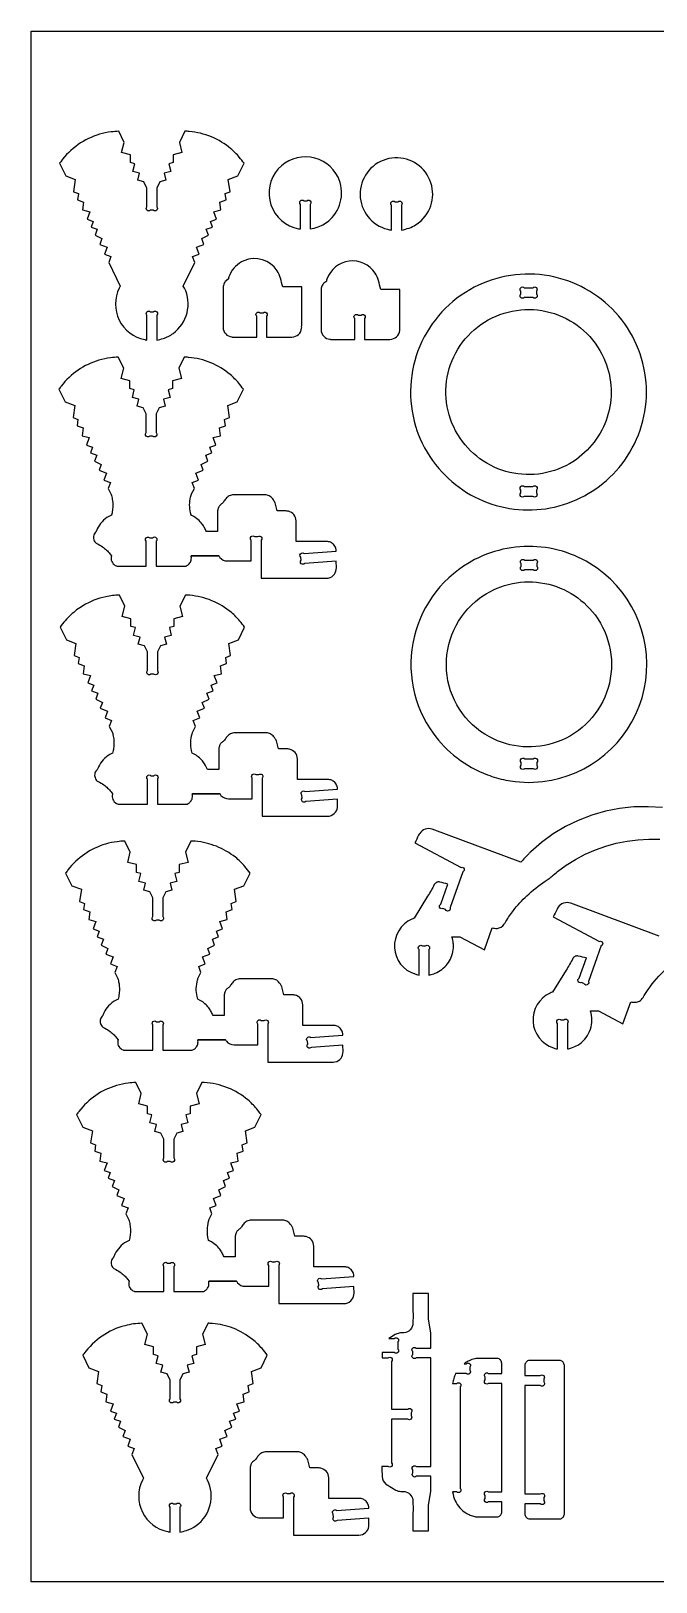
# Model space of a CAD drawing. Extents: x -1643 to 1837, y -1145 to 742.
# Drawn here: x -1643 to -883, y -1145 to 742 of the extents above; entities that cross this region are included whole.
import ezdxf

# ---------------------------------------------------------------- set-up
doc = ezdxf.new("R2010")
doc.units = 0
doc.header["$MEASUREMENT"] = 0
doc.layers.get('0').update_dxf_attribs({"linetype": 'CONTINUOUS'})
doc.layers.add('SECTIONCUTEDGES', color=18, linetype='CONTINUOUS')

msp = doc.modelspace()

# ---------------------------------------------------------------- linework, layer by layer
msp.add_lwpolyline([(1837.2, -1144.6), (-1643.2, -1144.6), (-1643.2, 741.9), (1837.2, 741.9)], close=True)
at = {"layer": 'SECTIONCUTEDGES'}
for points in [[(-1502.3, 366), (-1502.3, 396.1, -1), (-1498.1, 400.3), (-1494.6, 400.3, -1), (-1490.3, 396.1), (-1490.3, 366, 0.035031), (-1482.5, 367.9, 0.079578), (-1470.5, 374, 0.177317), (-1453.5, 399.1, 0.17737), (-1456.7, 429.3), (-1458, 431.7), (-1443.9, 460.2), (-1446.7, 467.6), (-1438.8, 470.5), (-1442, 479), (-1433, 482.4), (-1435.6, 489.5), (-1427.4, 493.5), (-1430.1, 500.7), (-1422.5, 503.5), (-1425, 510.4), (-1417.7, 513.1), (-1421.1, 522.1), (-1412.2, 524.4), (-1413.5, 533.9), (-1406.1, 536.6), (-1407.2, 544.3), (-1401.2, 546.5), (-1403.3, 561.3), (-1391.8, 565.6), (-1384.2, 581, 0.016698), (-1389.9, 588.4, 0.043492), (-1400.2, 598.8, 0.077496), (-1423.9, 613.2, 0.077508), (-1450.9, 619.7, 0.010997), (-1453.5, 619.9, -0.003666), (-1456.1, 620), (-1462.8, 606.5), (-1459.7, 594.1), (-1470.3, 591.4), (-1470.3, 581.8), (-1475.7, 580.4), (-1473.3, 571), (-1481.4, 569), (-1479.2, 560.3), (-1486.6, 558.4), (-1490.3, 550.9), (-1490.3, 528.1, -1), (-1494.6, 523.9), (-1498.1, 523.9, -1), (-1502.3, 528.1), (-1502.3, 550.9), (-1506.1, 558.4), (-1513.5, 560.3), (-1511.3, 569), (-1519.3, 571), (-1516.9, 580.4), (-1522.4, 581.8), (-1522.4, 591.4), (-1533, 594.1), (-1529.8, 606.5), (-1536.5, 620, 0.015709), (-1545.8, 619.2, 0.042831), (-1559.9, 616.3, 0.082017), (-1585.9, 603.7, 0.080336), (-1607.1, 583, 0.007539), (-1607.8, 582, -0.002513), (-1608.5, 581), (-1600.9, 565.6), (-1589.4, 561.3), (-1591.4, 546.5), (-1585.5, 544.3), (-1586.5, 536.6), (-1579.2, 533.9), (-1580.5, 524.4), (-1571.5, 522.1), (-1574.9, 513.1), (-1567.6, 510.4), (-1570.2, 503.5), (-1562.6, 500.7), (-1565.2, 493.5), (-1557, 489.5), (-1559.7, 482.4), (-1550.7, 479), (-1553.8, 470.5), (-1546, 467.6), (-1548.7, 460.2), (-1534.6, 431.7), (-1535.9, 429.3, 0.232949), (-1535.9, 390.3, 0.232949), (-1505, 366.5, 0.011595), (-1503.7, 366.2, -0.003865)], [(-1315.6, 501.1), (-1315.6, 531.1, -1), (-1311.4, 535.4), (-1307.9, 535.4, -1), (-1303.6, 531.1), (-1303.6, 501.1, 0.047597), (-1294.1, 503.6, 0.100184), (-1279.6, 512.5, 0.160083), (-1266.3, 536.7, 0.160346), (-1269.9, 564, 0.250499), (-1303.5, 588.5, 0.250445), (-1342.6, 574.1, 0.27053), (-1351.4, 530.5, 0.270621), (-1317.8, 501.4, 0.009062), (-1316.7, 501.2, -0.003021)], [(-1204.9, 499.8), (-1204.9, 529.9, -1), (-1200.6, 534.1), (-1197.1, 534.1, -1), (-1192.9, 529.9), (-1192.9, 499.8, 0.047597), (-1183.3, 502.3, 0.100184), (-1168.8, 511.2, 0.760738), (-1208.1, 586.7, 0.761228), (-1213.2, 501.8, 0.024169), (-1209.7, 500.8, 0.017962)], [(-1368.8, 369.7), (-1368.8, 395, -1), (-1364.6, 399.2), (-1361.1, 399.2, -1), (-1356.8, 395), (-1356.8, 369.7, -0.001261), (-1332.2, 369.6, 0.007568), (-1326, 369.7, 0.17911), (-1317.9, 372.9, 0.186027), (-1314.1, 380.4, 0.012625), (-1314.1, 380.8, 0.006307), (-1314.1, 381.6, 0.00914), (-1314, 391.4, -0.008036), (-1313.8, 430.6), (-1337.1, 430.6, 0.003437), (-1339.8, 441.1, 0.080686), (-1343.9, 450.3, 0.363611), (-1384.3, 462.5, 0.187458), (-1401.6, 445.5, 0.018465), (-1402.2, 443.9, 0.013194), (-1403, 441.6, 0.057236), (-1403.1, 440.9, -0.140672), (-1403.4, 440.2, -0.134911), (-1403.9, 439.8, 0.061956), (-1405.1, 439.1, 0.116179), (-1408.3, 435.1, 0.105792), (-1409.7, 429.7), (-1409.7, 381.6, 0.17911), (-1406.5, 373.6, 0.186027), (-1399, 369.8, 0.012625), (-1398.6, 369.7, 0.006307), (-1397.7, 369.7, 0.008514), (-1387.6, 369.6, -0.002207)], [(-1249.6, 366.8), (-1249.6, 392.1, -1), (-1245.4, 396.4), (-1241.9, 396.4, -1), (-1237.6, 392.1), (-1237.6, 366.8, -0.001261), (-1213, 366.8, 0.007568), (-1206.8, 366.8, 0.17911), (-1198.7, 370.1, 0.186027), (-1194.9, 377.6, 0.012625), (-1194.9, 378, 0.006307), (-1194.9, 378.8, 0.00914), (-1194.8, 388.6, -0.008036), (-1194.6, 427.7), (-1217.9, 427.7, 0.002778), (-1220.7, 438.3, 0.080686), (-1224.8, 447.4, 0.286261), (-1256.4, 462, 0.286452), (-1283.4, 440.1, 0.036637), (-1284, 437.9, -0.114416), (-1284.2, 437.4, -0.116624), (-1284.7, 436.9, 0.081245), (-1287.1, 435.2, 0.097719), (-1289.5, 431.5, 0.089338), (-1290.5, 426.8), (-1290.5, 378.8, 0.17911), (-1287.3, 370.7, 0.186027), (-1279.8, 366.9, 0.012625), (-1279.4, 366.9, 0.006307), (-1278.6, 366.8, 0.008514), (-1268.4, 366.8, -0.002207)], [(-1172.3, 251.6, 0.083187), (-1147.4, 209.8, 0.15872), (-1072.2, 163.4, 0.155063), (-985.4, 169.5, 0.155089), (-918.1, 224.5, 0.166511), (-895.3, 314.5, 0.16632), (-932.5, 399.6, 0.164857), (-1013.2, 444, 0.165101), (-1104.2, 430.2, 0.174897), (-1170.4, 358.6, 0.174968), (-1175.6, 261.3, 0.009023), (-1173.9, 256.1, 0.010489)], [(-1032.9, 417.7), (-1043.5, 417.7, -1), (-1047.7, 422), (-1047.7, 425.5, -1), (-1043.5, 429.7), (-1032.9, 429.7, -1), (-1028.6, 425.5), (-1028.6, 422, -1)], [(-1121.5, 246.7, -0.439479), (-1087.2, 390.5, -0.439058), (-946.7, 344.1, -0.174074), (-941.3, 276.6, -0.173675), (-980.1, 220.9, -0.202252), (-1056.2, 204, -0.201817)], [(-1448.6, 103.6), (-1414.9, 103.6, -0.159762), (-1414.6, 103.2, 0.066488), (-1413.6, 101.7, 0.224273), (-1404.3, 97.3, -0.000395), (-1375.5, 97.3), (-1375.5, 122.6, -1), (-1371.2, 126.9), (-1367.7, 126.9, -1), (-1363.5, 122.6), (-1363.5, 76.3), (-1283.9, 76.3, 0.17911), (-1275.8, 79.5, 0.186027), (-1272, 87, 0.031019), (-1271.9, 90.5, -0.005772), (-1272, 97.1), (-1310.4, 94.3, -1), (-1314.9, 98.2), (-1315.2, 101.8, -1), (-1311.2, 106.4), (-1272, 109.2, 0.052573), (-1272.5, 112.7, 0.128734), (-1275.4, 117.6, 0.098804), (-1279, 120, 0.090544), (-1283.7, 121), (-1320.8, 121, -0.002036), (-1320.7, 137.3, 0.007854), (-1320.8, 146.1, 0.165437), (-1323.6, 153.7, 0.175912), (-1330.2, 157.7, 0.045646), (-1334.4, 158.2, 0.003185), (-1343.8, 158.2), (-1346.2, 167.9, 0.035592), (-1346.6, 168.6, 0.008238), (-1348.5, 171.8, 0.105793), (-1352.4, 175.8, 0.114267), (-1357.3, 177.6, 0.016414), (-1357.8, 177.7, 0.008238), (-1358.8, 177.7), (-1396.8, 177.7, 0.110419), (-1402.1, 176.4, 0.110418), (-1406.4, 172.9, 0.022316), (-1409.3, 168.8, -0.059806), (-1410.1, 167.9, -0.058444), (-1410.9, 167.3, 0.099091), (-1413.9, 164.5, 0.081372), (-1415.6, 161.3, 0.073068), (-1416.4, 157.3, 0.009886), (-1416.4, 152.5, -0.001648), (-1416.4, 133), (-1430, 133, 0.019577), (-1432.3, 137.9, 0.043762), (-1435, 142.2, 0.056859), (-1440.3, 147.7, 0.05369), (-1447, 152.2, 0.039391), (-1448.3, 152.7, -0.141623), (-1448.6, 152.9), (-1449.4, 156, -0.054644), (-1450.3, 165.7, -0.056928), (-1449.2, 174.9, -0.006856), (-1448.6, 177.3, -0.024199), (-1448.3, 178), (-1444.6, 185.4), (-1447.4, 192.8), (-1439.5, 195.7), (-1442.7, 204.2), (-1433.7, 207.6), (-1436.3, 214.7), (-1428.1, 218.8), (-1430.8, 225.9), (-1423.2, 228.7), (-1425.8, 235.6), (-1418.5, 238.3), (-1421.8, 247.4), (-1412.9, 249.6), (-1414.2, 259.1), (-1406.8, 261.8), (-1407.9, 269.5), (-1402, 271.7), (-1404, 286.6), (-1392.5, 290.8), (-1384.9, 306.2, 0.016698), (-1390.6, 313.6, 0.043491), (-1401, 324, 0.077496), (-1424.6, 338.4, 0.077508), (-1451.6, 344.9, 0.010997), (-1454.2, 345.1, -0.003666), (-1456.8, 345.2), (-1463.5, 331.7), (-1460.4, 319.3), (-1471, 316.6), (-1471, 307), (-1476.4, 305.6), (-1474, 296.2), (-1482.1, 294.2), (-1479.9, 285.5), (-1487.3, 283.7), (-1491, 276.1), (-1491, 253.4, -1), (-1495.3, 249.1), (-1498.8, 249.1, -1), (-1503, 253.4), (-1503, 276.1), (-1506.8, 283.7), (-1514.2, 285.5), (-1512, 294.2), (-1520, 296.2), (-1517.7, 305.6), (-1523.1, 307), (-1523.1, 316.6), (-1533.7, 319.3), (-1530.5, 331.7), (-1537.2, 345.2, 0.015709), (-1546.5, 344.4, 0.042831), (-1560.6, 341.5, 0.078645), (-1586, 329.4, 0.078653), (-1606.4, 310.1, 0.010048), (-1607.8, 308.2, -0.003349), (-1609.2, 306.2), (-1601.6, 290.8), (-1590.1, 286.6), (-1592.1, 271.7), (-1586.2, 269.5), (-1587.2, 261.8), (-1579.9, 259.1), (-1581.2, 249.6), (-1572.3, 247.4), (-1575.6, 238.3), (-1568.3, 235.6), (-1570.9, 228.7), (-1563.3, 225.9), (-1565.9, 218.8), (-1557.8, 214.7), (-1560.4, 207.6), (-1551.4, 204.2), (-1554.5, 195.7), (-1546.7, 192.8), (-1549.4, 185.4), (-1545.7, 178, -0.036497), (-1545, 175.5, -0.035573), (-1543.9, 168.6, -0.036385), (-1543.9, 162.3, -0.0364), (-1544.7, 156), (-1545.5, 152.9), (-1548.6, 151.4, 0.075892), (-1556.8, 144.9, 0.075892), (-1562.7, 136.3, 0.038064), (-1563.6, 134.1, -0.074201), (-1564.1, 133, -0.053422), (-1564.6, 132.4, 0.096755), (-1566.4, 129.8, 0.145353), (-1567.1, 124.5, 0.145421), (-1564.8, 119.7, 0.10301), (-1563.2, 118.5, -0.049055), (-1556.1, 114.4, -0.034046), (-1551.4, 110.5, -0.034058), (-1547.3, 106.1), (-1545.5, 103.6, -0.13896), (-1545.5, 103.2, 0.06537), (-1545.9, 101.6, 0.165435), (-1544.3, 95.3, 0.165462), (-1539.3, 91.2, 0.012695), (-1538.5, 90.9, 0.03751), (-1538.3, 90.9), (-1503, 90.9), (-1503, 121.3, -1), (-1498.8, 125.6), (-1495.3, 125.6, -1), (-1491, 121.3), (-1491, 90.9), (-1455.8, 90.9, 0.089286), (-1453.7, 91.6, 0.087241), (-1450.7, 94, 0.127053), (-1448.5, 98.3, 0.114164), (-1448.6, 103.6), (-1414.9, 103.6)], [(-1043.5, 187.9), (-1032.9, 187.9, -1), (-1028.6, 183.6), (-1028.6, 180.1, -1), (-1032.9, 175.9), (-1043.5, 175.9, -1), (-1047.7, 180.1), (-1047.7, 183.6, -1)], [(-1154.2, -112.3, 0.073328), (-1125.2, -142.2, 0.072163), (-1088.2, -162.8, 0.043335), (-1065.7, -169.3, 0.077023), (-1021.1, -171, 0.300807), (-900.2, -69.1, 0.30038), (-946.6, 82.2, 0.14707), (-1022.7, 114.2, 0.147132), (-1103.8, 98.9, 0.217851), (-1177.4, 4.7, 0.218138)], [(-1032.4, 86.4), (-1043.1, 86.4, -1), (-1047.3, 90.7), (-1047.3, 94.2, -1), (-1043.1, 98.4), (-1032.4, 98.4, -1), (-1028.2, 94.2), (-1028.2, 90.7, -1)], [(-1085.7, -116.8, -0.255596), (-1137.9, -35.8, -0.255597), (-1097.9, 51.9, -0.199106), (-1023.5, 70.9, -0.198719), (-957.4, 31.6, -0.237123), (-941.5, -57.1, -0.236962), (-1003.3, -122.8, -0.106383), (-1045.2, -128.7, -0.106542)], [(-1447.2, -185.8), (-1413.5, -185.9, -0.159762), (-1413.2, -186.2, 0.066488), (-1412.2, -187.8, 0.224273), (-1402.9, -192.1, -0.000395), (-1374.1, -192.1), (-1374.1, -166.8, -1), (-1369.8, -162.6), (-1366.3, -162.6, -1), (-1362.1, -166.8), (-1362.1, -213.2), (-1282.5, -213.2, 0.17911), (-1274.4, -209.9, 0.186027), (-1270.6, -202.4, 0.031019), (-1270.5, -198.9, -0.005772), (-1270.5, -192.4), (-1308.9, -195.2, -1), (-1313.5, -191.2), (-1313.7, -187.6, -1), (-1309.8, -183.1), (-1270.5, -180.2, 0.052573), (-1271.1, -176.8, 0.128734), (-1273.9, -171.9, 0.098804), (-1277.6, -169.5, 0.090544), (-1282.3, -168.4), (-1319.3, -168.4, -0.002036), (-1319.3, -152.2, 0.007854), (-1319.3, -143.4, 0.165437), (-1322.1, -135.7, 0.175912), (-1328.8, -131.7, 0.045646), (-1333, -131.3, 0.003185), (-1342.4, -131.2), (-1344.8, -121.6, 0.035592), (-1345.2, -120.8, 0.008238), (-1347.1, -117.6, 0.105793), (-1351, -113.6, 0.114267), (-1355.8, -111.8, 0.016414), (-1356.4, -111.8, 0.008238), (-1357.4, -111.7), (-1395.3, -111.7, 0.110419), (-1400.7, -113.1, 0.110418), (-1405, -116.6, 0.022316), (-1407.8, -120.6, -0.059806), (-1408.6, -121.6, -0.058444), (-1409.4, -122.2, 0.099091), (-1412.5, -124.9, 0.081372), (-1414.2, -128.1, 0.073068), (-1414.9, -132.1, 0.009886), (-1415, -137, -0.001648), (-1414.9, -156.4), (-1428.6, -156.4, 0.068897), (-1433.8, -147.1, 0.102144), (-1444, -138.1), (-1447.2, -136.5), (-1448, -133.4, -0.059229), (-1448.9, -123.4, -0.056927), (-1447.4, -113, -0.006856), (-1447, -111.9, -0.021913), (-1446.9, -111.5), (-1443.2, -104), (-1446, -96.6), (-1438.1, -93.7), (-1441.3, -85.2), (-1432.3, -81.9), (-1434.9, -74.7), (-1426.7, -70.7), (-1429.4, -63.5), (-1421.8, -60.7), (-1424.3, -53.8), (-1417, -51.1), (-1420.4, -42.1), (-1411.5, -39.8), (-1412.8, -30.4), (-1405.4, -27.6), (-1406.5, -20), (-1400.5, -17.8), (-1402.6, -2.9), (-1391.1, 1.4), (-1383.5, 16.8, 0.016698), (-1389.2, 24.1, 0.043491), (-1399.5, 34.5, 0.077496), (-1423.2, 49, 0.077508), (-1450.2, 55.5, 0.010997), (-1452.8, 55.6, -0.003666), (-1455.4, 55.8), (-1462.1, 42.2), (-1459, 29.8), (-1469.6, 27.1), (-1469.6, 17.6), (-1475, 16.2), (-1472.6, 6.8), (-1480.7, 4.7), (-1478.5, -3.9), (-1485.9, -5.8), (-1489.6, -13.4), (-1489.6, -36.1, -1), (-1493.9, -40.3), (-1497.4, -40.3, -1), (-1501.6, -36.1), (-1501.6, -13.4), (-1505.4, -5.8), (-1512.8, -3.9), (-1510.6, 4.7), (-1518.6, 6.8), (-1516.2, 16.2), (-1521.7, 17.6), (-1521.7, 27.1), (-1532.3, 29.8), (-1529.1, 42.2), (-1535.8, 55.8, 0.041478), (-1552.4, 53.7, 0.08461), (-1580, 42.9, 0.053235), (-1594.8, 31.7, 0.050197), (-1607.8, 16.8), (-1600.2, 1.4), (-1588.7, -2.9), (-1590.7, -17.8), (-1584.8, -20), (-1585.8, -27.6), (-1578.5, -30.4), (-1579.8, -39.8), (-1570.8, -42.1), (-1574.2, -51.1), (-1566.9, -53.8), (-1569.5, -60.7), (-1561.9, -63.5), (-1564.5, -70.7), (-1556.3, -74.7), (-1559, -81.9), (-1550, -85.2), (-1553.1, -93.7), (-1545.3, -96.6), (-1548, -104), (-1544.3, -111.5, -0.036497), (-1543.6, -113.9, -0.035573), (-1542.5, -120.8, -0.036385), (-1542.4, -127.1, -0.0364), (-1543.3, -133.4), (-1544, -136.5), (-1547.2, -138.1, 0.075892), (-1555.4, -144.6, 0.075892), (-1561.3, -153.2, 0.038064), (-1562.1, -155.3, -0.074201), (-1562.7, -156.4, -0.053422), (-1563.2, -157, 0.096755), (-1565, -159.6, 0.145353), (-1565.7, -164.9, 0.145421), (-1563.4, -169.8, 0.10301), (-1561.7, -171, -0.049055), (-1554.7, -175, -0.034046), (-1550, -178.9, -0.034058), (-1545.9, -183.4), (-1544, -185.8, -0.13896), (-1544.1, -186.2, 0.06537), (-1544.4, -187.9, 0.165435), (-1542.9, -194.2, 0.165462), (-1537.8, -198.3, 0.012695), (-1537.1, -198.5, 0.03751), (-1536.9, -198.6), (-1501.6, -198.6), (-1501.6, -168.1, -1), (-1497.4, -163.9), (-1493.9, -163.9, -1), (-1489.6, -168.1), (-1489.6, -198.6), (-1454.4, -198.6, 0.089286), (-1452.3, -197.9, 0.087241), (-1449.2, -195.4, 0.127053), (-1447.1, -191.1, 0.114164), (-1447.2, -185.8), (-1413.5, -185.9)], [(-1043.1, -143.4), (-1032.4, -143.4, -1), (-1028.2, -147.7), (-1028.2, -151.2, -1), (-1032.4, -155.4), (-1043.1, -155.4, -1), (-1047.3, -151.2), (-1047.3, -147.7, -1)], [(-1440.5, -485), (-1406.9, -485, -0.159762), (-1406.5, -485.4, 0.066488), (-1405.6, -487, 0.224273), (-1396.3, -491.3, -0.000395), (-1367.4, -491.3), (-1367.4, -466, -1), (-1363.2, -461.8), (-1359.7, -461.8, -1), (-1355.4, -466), (-1355.4, -512.4), (-1275.8, -512.4, 0.17911), (-1267.7, -509.1, 0.186027), (-1263.9, -501.6, 0.031019), (-1263.8, -498.1, -0.005772), (-1263.9, -491.5), (-1302.3, -494.4, -1), (-1306.8, -490.4), (-1307.1, -486.8, -1), (-1303.2, -482.3), (-1263.9, -479.4, 0.052573), (-1264.5, -476, 0.128734), (-1267.3, -471.1, 0.098804), (-1270.9, -468.6, 0.090544), (-1275.6, -467.6), (-1312.7, -467.6, -0.002036), (-1312.6, -451.4, 0.007854), (-1312.7, -442.6, 0.165437), (-1315.5, -434.9, 0.175912), (-1322.1, -430.9, 0.045646), (-1326.3, -430.5, 0.003185), (-1335.7, -430.4), (-1338.1, -420.8, 0.035592), (-1338.5, -420, 0.008238), (-1340.5, -416.8, 0.105793), (-1344.4, -412.8, 0.114267), (-1349.2, -411, 0.016414), (-1349.7, -410.9, 0.008238), (-1350.8, -410.9), (-1388.7, -410.9, 0.110419), (-1394.1, -412.3, 0.110418), (-1398.3, -415.8, 0.022316), (-1401.2, -419.8, -0.059806), (-1402, -420.8, -0.058444), (-1402.8, -421.4, 0.099091), (-1405.9, -424.1, 0.081372), (-1407.6, -427.3, 0.073068), (-1408.3, -431.3, 0.009886), (-1408.4, -436.2, -0.001648), (-1408.3, -455.6), (-1421.9, -455.6, 0.019577), (-1424.2, -450.8, 0.043762), (-1426.9, -446.4, 0.050471), (-1431.7, -441.3, 0.05052), (-1437.4, -437.3), (-1440.5, -435.7), (-1441.3, -432.6, -0.059229), (-1442.2, -422.6, -0.056927), (-1440.7, -412.2, -0.006856), (-1440.4, -411, -0.021913), (-1440.3, -410.7), (-1436.6, -403.2), (-1439.3, -395.8), (-1431.5, -392.9), (-1434.6, -384.4), (-1425.6, -381.1), (-1428.3, -373.9), (-1420.1, -369.9), (-1422.7, -362.7), (-1415.1, -359.9), (-1417.7, -353), (-1410.4, -350.3), (-1413.7, -341.3), (-1404.8, -339), (-1406.1, -329.6), (-1398.8, -326.8), (-1399.8, -319.2), (-1393.9, -316.9), (-1395.9, -302.1), (-1384.4, -297.8), (-1376.8, -282.4, 0.019036), (-1383.1, -274.4, 0.047844), (-1394.7, -263.1, 0.074136), (-1417.7, -249.8, 0.074149), (-1443.5, -243.7, 0.010997), (-1446.1, -243.6, -0.003666), (-1448.8, -243.4), (-1455.5, -256.9), (-1452.3, -269.4), (-1462.9, -272), (-1462.9, -281.6), (-1468.4, -283), (-1466, -292.4), (-1474, -294.5), (-1471.8, -303.1), (-1479.2, -305), (-1483, -312.5), (-1483, -335.3, -1), (-1487.2, -339.5), (-1490.7, -339.5, -1), (-1495, -335.3), (-1495, -312.5), (-1498.7, -305), (-1506.1, -303.1), (-1503.9, -294.5), (-1512, -292.4), (-1509.6, -283), (-1515, -281.6), (-1515, -272), (-1525.6, -269.4), (-1522.5, -256.9), (-1529.2, -243.4, 0.015709), (-1538.4, -244.2, 0.042831), (-1552.5, -247.1, 0.078645), (-1577.9, -259.2, 0.078653), (-1598.3, -278.5, 0.010048), (-1599.7, -280.5, -0.003349), (-1601.1, -282.4), (-1593.5, -297.8), (-1582, -302.1), (-1584.1, -316.9), (-1578.1, -319.2), (-1579.2, -326.8), (-1571.8, -329.6), (-1573.1, -339), (-1564.2, -341.3), (-1567.5, -350.3), (-1560.2, -353), (-1562.8, -359.9), (-1555.2, -362.7), (-1557.9, -369.9), (-1549.7, -373.9), (-1552.3, -381.1), (-1543.3, -384.4), (-1546.5, -392.9), (-1538.6, -395.8), (-1541.4, -403.2), (-1537.7, -410.7, -0.040165), (-1536.9, -413.3, -0.020539), (-1536, -418.4, -0.043212), (-1535.7, -425.4, -0.04095), (-1536.6, -432.6), (-1537.4, -435.7), (-1540.6, -437.3, 0.075892), (-1548.9, -443.9, 0.079074), (-1554.6, -452.4, 0.032838), (-1555.5, -454.5, -0.072134), (-1556, -455.6, -0.053422), (-1556.5, -456.2, 0.096755), (-1558.3, -458.8, 0.145353), (-1559, -464.1, 0.145421), (-1556.7, -469, 0.10301), (-1555.1, -470.2, -0.049055), (-1548.1, -474.2, -0.034046), (-1543.4, -478.1, -0.034058), (-1539.2, -482.6), (-1537.4, -485, -0.13896), (-1537.4, -485.4, 0.06537), (-1537.8, -487, 0.165435), (-1536.3, -493.4, 0.165462), (-1531.2, -497.5, 0.012695), (-1530.5, -497.7, 0.03751), (-1530.2, -497.8), (-1495, -497.8), (-1495, -467.3, -1), (-1490.7, -463.1), (-1487.2, -463.1, -1), (-1483, -467.3), (-1483, -497.8), (-1447.7, -497.8, 0.089286), (-1445.6, -497, 0.087241), (-1442.6, -494.6, 0.127053), (-1440.4, -490.3, 0.114164), (-1440.5, -485), (-1406.9, -485)], [(-1427.1, -778.7), (-1393.5, -778.7, -0.159762), (-1393.1, -779, 0.066488), (-1392.2, -780.6, 0.224273), (-1382.9, -785, -0.000395), (-1354, -784.9), (-1354, -759.6, -1), (-1349.8, -755.4), (-1346.3, -755.4, -1), (-1342, -759.6), (-1342, -806), (-1262.4, -806, 0.17911), (-1254.4, -802.8, 0.186027), (-1250.6, -795.3, 0.031019), (-1250.4, -791.7, -0.005772), (-1250.5, -785.2), (-1288.9, -788, -1), (-1293.4, -784.1), (-1293.7, -780.5, -1), (-1289.8, -775.9), (-1250.5, -773, 0.052573), (-1251.1, -769.6, 0.128734), (-1253.9, -764.7, 0.098804), (-1257.5, -762.3, 0.090544), (-1262.2, -761.3), (-1299.3, -761.3, -0.002036), (-1299.2, -745, 0.007854), (-1299.3, -736.2, 0.165437), (-1302.1, -728.5, 0.175912), (-1308.7, -724.5, 0.045646), (-1312.9, -724.1, 0.003185), (-1322.3, -724), (-1324.7, -714.4, 0.035592), (-1325.1, -713.6, 0.008238), (-1327.1, -710.4, 0.105793), (-1331, -706.4, 0.114267), (-1335.8, -704.6, 0.016414), (-1336.3, -704.6, 0.008238), (-1337.4, -704.5), (-1375.3, -704.5, 0.110419), (-1380.7, -705.9, 0.110418), (-1384.9, -709.4, 0.022316), (-1387.8, -713.5, -0.059806), (-1388.6, -714.4, -0.058444), (-1389.4, -715, 0.099091), (-1392.5, -717.7, 0.081372), (-1394.2, -721, 0.073068), (-1394.9, -725, 0.009886), (-1395, -729.8, -0.001648), (-1394.9, -749.3), (-1408.5, -749.3, 0.019577), (-1410.8, -744.4, 0.043762), (-1413.5, -740, 0.056859), (-1418.8, -734.5, 0.05369), (-1425.5, -730.1, 0.038934), (-1426.9, -729.5, -0.138827), (-1427.1, -729.3, -0.143099), (-1427.4, -728.8, 0.026699), (-1427.6, -727.8, -0.061514), (-1428.8, -716.8, -0.061514), (-1427.3, -705.9, -0.006856), (-1427, -704.7, -0.021913), (-1426.9, -704.3), (-1423.2, -696.9), (-1425.9, -689.5), (-1418.1, -686.5), (-1421.2, -678), (-1412.2, -674.7), (-1414.9, -667.6), (-1406.7, -663.5), (-1409.3, -656.4), (-1401.7, -653.5), (-1404.3, -646.7), (-1397, -644), (-1400.4, -634.9), (-1391.4, -632.7), (-1392.7, -623.2), (-1385.4, -620.5), (-1386.4, -612.8), (-1380.5, -610.6), (-1382.5, -595.7), (-1371, -591.4), (-1363.4, -576.1, 0.016698), (-1369.2, -568.7, 0.043491), (-1379.5, -558.3, 0.081186), (-1404.1, -543.5, 0.079349), (-1432.7, -537.2, 0.008253), (-1434.1, -537.1, -0.002751), (-1435.4, -537.1), (-1442.1, -550.6), (-1438.9, -563), (-1449.5, -565.7), (-1449.5, -575.3), (-1455, -576.6), (-1452.6, -586.1), (-1460.6, -588.1), (-1458.4, -596.7), (-1465.8, -598.6), (-1469.6, -606.2), (-1469.6, -628.9, -1), (-1473.8, -633.2), (-1477.3, -633.2, -1), (-1481.6, -628.9), (-1481.6, -606.2), (-1485.3, -598.6), (-1492.7, -596.7), (-1490.5, -588.1), (-1498.6, -586.1), (-1496.2, -576.6), (-1501.6, -575.3), (-1501.6, -565.7), (-1512.2, -563), (-1509.1, -550.6), (-1515.8, -537.1, 0.015709), (-1525.1, -537.9, 0.042831), (-1539.1, -540.7, 0.078645), (-1564.5, -552.8, 0.078653), (-1584.9, -572.2, 0.010048), (-1586.3, -574.1, -0.003349), (-1587.7, -576.1), (-1580.1, -591.4), (-1568.6, -595.7), (-1570.7, -610.6), (-1564.7, -612.8), (-1565.8, -620.5), (-1558.4, -623.2), (-1559.7, -632.7), (-1550.8, -634.9), (-1554.1, -644), (-1546.9, -646.7), (-1549.4, -653.5), (-1541.8, -656.4), (-1544.5, -663.5), (-1536.3, -667.6), (-1538.9, -674.7), (-1529.9, -678), (-1533.1, -686.5), (-1525.2, -689.5), (-1528, -696.9), (-1524.3, -704.3, -0.034209), (-1523.5, -706.8, -0.035573), (-1522.5, -713.6, -0.036385), (-1522.4, -720, -0.0364), (-1523.2, -726.2), (-1524, -729.3), (-1527.2, -730.9, 0.079075), (-1535.2, -737.2, 0.075892), (-1541.3, -746, 0.038064), (-1542.1, -748.1, -0.074201), (-1542.6, -749.3, -0.053422), (-1543.1, -749.9, 0.096755), (-1544.9, -752.4, 0.145353), (-1545.7, -757.8, 0.145421), (-1543.3, -762.6, 0.10301), (-1541.7, -763.8, -0.049055), (-1534.7, -767.8, -0.034046), (-1530, -771.7, -0.034058), (-1525.8, -776.2), (-1524, -778.7, -0.13896), (-1524, -779.1, 0.06537), (-1524.4, -780.7, 0.165435), (-1522.9, -787, 0.165462), (-1517.8, -791.1, 0.012695), (-1517.1, -791.3, 0.03751), (-1516.8, -791.4), (-1481.6, -791.4), (-1481.6, -761, -1), (-1477.3, -756.7), (-1473.8, -756.7, -1), (-1469.6, -761), (-1469.6, -791.4), (-1434.3, -791.4, 0.089286), (-1432.2, -790.7, 0.087241), (-1429.2, -788.2, 0.127053), (-1427.1, -784, 0.114164), (-1427.1, -778.7), (-1393.5, -778.7)], [(-1178.8, -1082.3), (-1160, -1082.3), (-1160, -1051.2), (-1157.2, -1034.5), (-1157.2, -1016.1), (-1174.6, -1016.1, -1), (-1178.8, -1011.9), (-1178.8, -1008.4, -1), (-1174.6, -1004.1), (-1157.2, -1004.1), (-1157.2, -872.1), (-1174.9, -872.1, -1), (-1179.1, -867.9), (-1179.1, -864.4, -1), (-1174.9, -860.1), (-1157.2, -860.1), (-1157.2, -841.7), (-1160, -825), (-1160, -793.9), (-1178.8, -793.9, 0.001261), (-1178.7, -822.4, -0.007568), (-1178.8, -829.5, -0.17911), (-1182.1, -837.9, -0.190362), (-1189.7, -841.7, -0.033122), (-1192.7, -841.7, 0.112791), (-1198.2, -842.7, 0.035463), (-1200.3, -843.7, -0.001981), (-1208.2, -848.5), (-1201.4, -848.5, -1), (-1197.2, -852.7), (-1197.2, -861.3, -1), (-1201.4, -865.5), (-1216.3, -865.5), (-1216.3, -872.1), (-1209, -872.1, -1), (-1204.8, -876.4), (-1204.8, -934.4), (-1185.2, -934.4, -1), (-1181, -938.7), (-1181, -942.2, -1), (-1185.2, -946.4), (-1204.8, -946.4), (-1204.8, -999.9, -1), (-1209, -1004.1), (-1216.7, -1004.1, -0.000535), (-1216.3, -1016.3, 0.224441), (-1211.6, -1025.6, 0.01549), (-1211.2, -1025.9, 0.007773), (-1210.3, -1026.5), (-1199.6, -1032.8, 0.058554), (-1196.7, -1034, 0.056427), (-1193.4, -1034.5, 0.003925), (-1189.9, -1034.6, -0.068856), (-1187.3, -1035.1, -0.160158), (-1181.3, -1039.4, -0.153454), (-1178.8, -1046.7, -0.007568), (-1178.7, -1053.8, 0.001261)], [(-1474.1, -1083.9), (-1474.1, -1053.8, -1), (-1469.9, -1049.6), (-1466.3, -1049.6, -1), (-1462.1, -1053.8), (-1462.1, -1083.9, 0.035031), (-1454.3, -1082, 0.079578), (-1442.3, -1076, 0.177317), (-1425.3, -1050.8, 0.17737), (-1428.5, -1020.7), (-1429.8, -1018.2), (-1415.7, -989.7), (-1418.4, -982.3), (-1410.6, -979.4), (-1413.7, -970.9), (-1404.7, -967.6), (-1407.4, -960.4), (-1399.2, -956.4), (-1401.9, -949.2), (-1394.3, -946.4), (-1396.8, -939.5), (-1389.5, -936.8), (-1392.9, -927.8), (-1383.9, -925.5), (-1385.2, -916.1), (-1377.9, -913.3), (-1379, -905.7), (-1373, -903.4), (-1375.1, -888.6), (-1363.5, -884.3), (-1355.9, -868.9, 0.018535), (-1362.3, -860.8, 0.050019), (-1373.9, -849.6, 0.072457), (-1397.4, -836, 0.075989), (-1422.6, -830.2, 0.008253), (-1425.3, -830.1, -0.002751), (-1427.9, -829.9), (-1434.6, -843.4), (-1431.4, -855.9), (-1442.1, -858.5), (-1442.1, -868.1), (-1447.5, -869.5), (-1445.1, -878.9), (-1453.2, -881), (-1451, -889.6), (-1458.4, -891.5), (-1462.1, -899), (-1462.1, -921.8, -1), (-1466.3, -926), (-1469.9, -926, -1), (-1474.1, -921.8), (-1474.1, -899), (-1477.8, -891.5), (-1485.2, -889.6), (-1483, -881), (-1491.1, -878.9), (-1488.7, -869.5), (-1494.1, -868.1), (-1494.1, -858.5), (-1504.8, -855.9), (-1501.6, -843.4), (-1508.3, -829.9, 0.017545), (-1518.5, -830.8, 0.033678), (-1529.1, -832.9, 0.085695), (-1556.6, -845.5, 0.084012), (-1578.9, -867, 0.007539), (-1579.6, -867.9, -0.002513), (-1580.3, -868.9), (-1572.7, -884.3), (-1561.1, -888.6), (-1563.2, -903.4), (-1557.2, -905.7), (-1558.3, -913.3), (-1551, -916.1), (-1552.3, -925.5), (-1543.3, -927.8), (-1546.7, -936.8), (-1539.4, -939.5), (-1541.9, -946.4), (-1534.3, -949.2), (-1537, -956.4), (-1528.8, -960.4), (-1531.5, -967.6), (-1522.5, -970.9), (-1525.6, -979.4), (-1517.7, -982.3), (-1520.5, -989.7), (-1506.4, -1018.2), (-1507.7, -1020.7, 0.232949), (-1507.7, -1059.7, 0.232949), (-1476.8, -1083.4, 0.011595), (-1475.5, -1083.7, -0.003865)], [(-1070.8, -1047.1), (-1086.8, -1047.1, -1), (-1091, -1042.9), (-1091, -1039.4, -1), (-1086.8, -1035.1), (-1070.8, -1035.1), (-1070.8, -903.1), (-1086.8, -903.1, -1), (-1091, -898.9), (-1091, -895.4, -1), (-1086.8, -891.1), (-1070.8, -891.1, -0.004396), (-1070.7, -883, 0.016956), (-1070.8, -878.7, 0.172664), (-1072.5, -874.6, 0.185957), (-1076.1, -872.8), (-1100.7, -872.7, 0.039297), (-1103.7, -873.2, 0.048339), (-1110.5, -875.5, 0.026369), (-1112.9, -876.7, 0.015667), (-1116.7, -879.1), (-1113.9, -879.1, -1), (-1109.7, -883.4), (-1109.7, -886.9, -1), (-1113.9, -891.1), (-1126.9, -891.1, 0.037764), (-1129.2, -897.2, 0.040574), (-1130.5, -903.1), (-1125.5, -903.1, -1), (-1121.3, -907.4), (-1121.3, -1030.9, -1), (-1125.5, -1035.1), (-1130.5, -1035.1, 0.074465), (-1127.4, -1045.9, 0.149358), (-1114.3, -1060.7, 0.041924), (-1109.2, -1063.3, 0.041974), (-1103.7, -1065, 0.010642), (-1101.8, -1065.4, 0.021606), (-1100.8, -1065.5), (-1076.7, -1065.5, 0.172664), (-1072.7, -1063.8, 0.185813), (-1070.8, -1060.1)], [(-1042.7, -1037.6), (-1023.9, -1037.6, -1), (-1019.7, -1041.8), (-1019.7, -1045.3, -1), (-1023.9, -1049.6), (-1042.7, -1049.6), (-1042.7, -1062.6, 0.185813), (-1040.8, -1066.3, 0.172772), (-1036.7, -1068), (-1000.1, -1067.9, 0.186011), (-996.4, -1066.1, 0.172664), (-994.7, -1062), (-994.7, -881.2, 0.159738), (-996.2, -877.3, 0.173262), (-999.5, -875.3, 0.02507), (-999.9, -875.2, 0.012664), (-1000.7, -875.2), (-1037.4, -875.2, 0.186011), (-1041, -877.1, 0.172664), (-1042.7, -881.2, 0.016956), (-1042.8, -885.5, -0.004396), (-1042.7, -893.6), (-1023.9, -893.6, -1), (-1019.7, -897.8), (-1019.7, -901.3, -1), (-1023.9, -905.6), (-1042.7, -905.6)], [(-1336, -1066.7), (-1336, -1041.4, -1), (-1331.7, -1037.1), (-1328.2, -1037.1, -1), (-1324, -1041.4), (-1324, -1087.7), (-1244.4, -1087.7, 0.17911), (-1236.3, -1084.5, 0.186027), (-1232.5, -1077, 0.031019), (-1232.4, -1073.5, -0.005772), (-1232.4, -1066.9), (-1270.8, -1069.7, -1), (-1275.4, -1065.8), (-1275.6, -1062.2, -1), (-1271.7, -1057.6), (-1232.4, -1054.8, 0.052573), (-1233, -1051.3, 0.128734), (-1235.8, -1046.4, 0.098804), (-1239.5, -1044, 0.090544), (-1244.1, -1043), (-1281.2, -1043, -0.002036), (-1281.2, -1026.7, 0.007854), (-1281.2, -1017.9, 0.165437), (-1284, -1010.3, 0.175912), (-1290.7, -1006.3, 0.045646), (-1294.9, -1005.8, 0.003185), (-1304.3, -1005.8), (-1306.7, -996.1, 0.035592), (-1307.1, -995.4, 0.008238), (-1309, -992.2, 0.105793), (-1312.9, -988.2, 0.114267), (-1317.7, -986.4, 0.016414), (-1318.3, -986.3, 0.008238), (-1319.3, -986.3), (-1357.2, -986.3, 0.110419), (-1362.6, -987.6, 0.110418), (-1366.9, -991.1, 0.022316), (-1369.7, -995.2, -0.059806), (-1370.5, -996.1, -0.058444), (-1371.3, -996.7, 0.099091), (-1374.4, -999.5, 0.081372), (-1376.1, -1002.7, 0.073068), (-1376.8, -1006.7), (-1376.8, -1054.7, 0.17911), (-1373.6, -1062.8, 0.186027), (-1366.1, -1066.6, 0.012625), (-1365.7, -1066.6, 0.006307), (-1364.9, -1066.7, 0.008514), (-1354.8, -1066.7, -0.002207)]]:
    msp.add_lwpolyline(points, format="xyb", close=True, dxfattribs=at)
for points in [[(-875.5, -202.7), (-892.9, -201.6), (-910.3, -201.9), (-927.6, -203.8), (-944.7, -207.1), (-961.4, -211.9), (-977.7, -218.2), (-993.3, -225.8), (-1008.3, -234.8), (-1022.4, -245), (-1035.5, -256.4, 0.013028), (-1038, -258.9, -0.002171), (-1047.6, -269), (-1155.4, -229, 0.161142), (-1164, -229, 0.167596), (-1170.6, -234.1, 0.03262), (-1171.9, -236.3, -0.002417), (-1176.6, -245.7), (-1120.2, -275.5, -1), (-1118.2, -280.7), (-1133.7, -324.3, -1), (-1139.2, -326.8), (-1142.5, -325.5, -1), (-1144.9, -320.1), (-1136.3, -295.7, 0.000984), (-1146.1, -293.3, 0.161021), (-1149.8, -293.6, 0.167951), (-1152.8, -296.4, -0.009744), (-1160.9, -310.5), (-1177.4, -337.2, -0.104608), (-1178, -337.5, 0.035992), (-1180.1, -338.3, 0.3096), (-1201.2, -373.1, 0.310426), (-1176.4, -405.1, 0.017896), (-1174.4, -405.7, 0.01187), (-1171.4, -406.4), (-1171.4, -375.3, -1), (-1167.2, -371), (-1163.6, -371, -1), (-1159.4, -375.3), (-1159.4, -406.4, 0.023544), (-1153.5, -404.8, 0.03569), (-1149.7, -403.3, 0.133115), (-1135.7, -391.1, 0.130213), (-1129.6, -373.2, 0.049199), (-1129.8, -367.5, 0.036373), (-1131.3, -360.1), (-1121.7, -360.1), (-1091.9, -375.8), (-1082.4, -348.9, 0.10429), (-1076.5, -349.6, 0.22206), (-1067.9, -344.6, 0.018768), (-1065.7, -341.2, -0.030198), (-1056.7, -327.9, -0.042786), (-1040.2, -309.9, -0.036783), (-1017.9, -292.2, -0.013715), (-1015.6, -290.7, 0.024577), (-1013.3, -289.1, 0.026089), (-1009.7, -286.2, -0.020061), (-1003.1, -280.6), (-992.3, -272.7), (-981, -265.7), (-969.2, -259.5), (-957, -254.1), (-944.4, -249.7), (-931.6, -246.1), (-918.5, -243.5), (-905.3, -241.8), (-892, -241.1), (-878.7, -241.3)], [(-879.2, -358.9), (-987, -319, 0.161142), (-995.6, -319, 0.167596), (-1002.2, -324, 0.03262), (-1003.6, -326.3, -0.002417), (-1008.2, -335.6), (-951.8, -365.4, -1), (-949.8, -370.6), (-965.3, -414.2, -1), (-970.9, -416.7), (-974.1, -415.4, -1), (-976.6, -410.1), (-967.9, -385.6, 0.000984), (-977.7, -383.3, 0.161021), (-981.4, -383.6, 0.167951), (-984.4, -386.3, -0.009744), (-992.5, -400.4), (-1009.1, -427.2, -0.104608), (-1009.6, -427.4, 0.035992), (-1011.8, -428.3, 0.3096), (-1032.8, -463, 0.310426), (-1008, -495.1, 0.017896), (-1006.1, -495.6, 0.01187), (-1003, -496.3), (-1003, -465.2, -1), (-998.8, -460.9), (-995.3, -460.9, -1), (-991, -465.2), (-991, -496.3, 0.020963), (-985.8, -494.9, 0.061647), (-978.4, -491.6, 0.157927), (-964, -474.9, 0.157202), (-962.1, -452.8, 0.017201), (-962.5, -451.4, -0.005733), (-962.9, -450), (-953.3, -450), (-923.5, -465.7), (-914, -438.8, 0.09929), (-908.4, -439.5, 0.110758), (-903.5, -438.1, 0.133074), (-899, -433.7, -0.017801), (-892.8, -423.9, -0.056835), (-871.1, -399.2, -0.035533)]]:
    msp.add_lwpolyline(points, format="xyb", dxfattribs=at)

doc.saveas('drawing.dxf')
